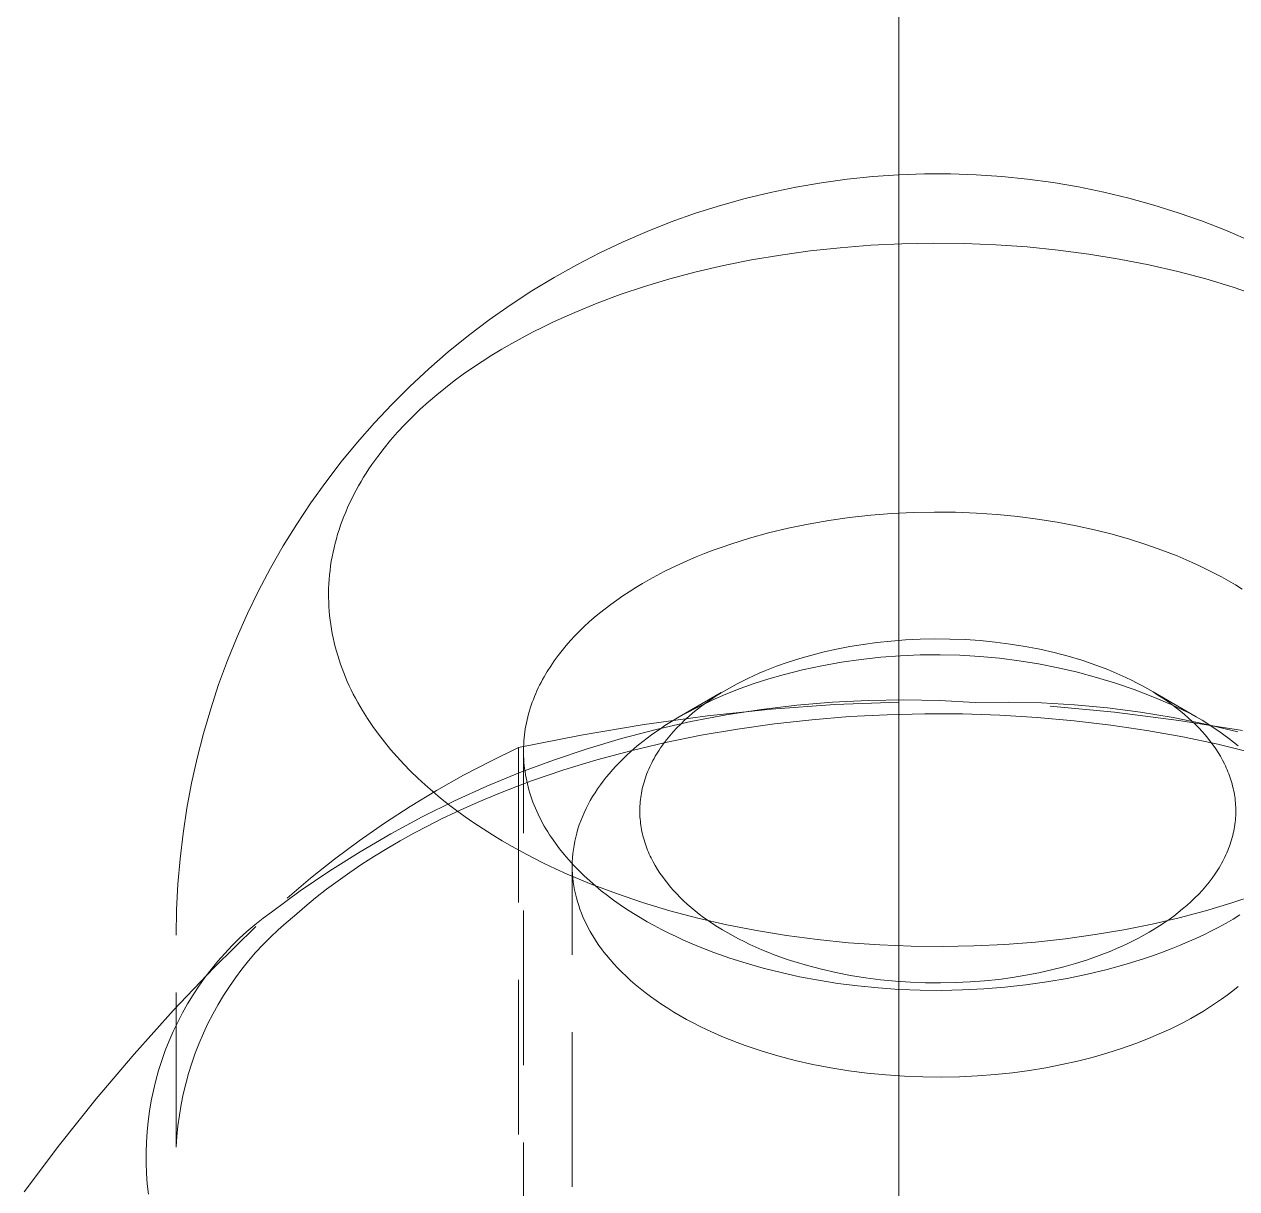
# Model space of a CAD drawing. Header units: millimetres. Extents: x -427 to 4679, y -324 to 2971.
# Drawn here: x 2776.64 to 2786.59, y 1010.13 to 1019.69 of the extents above; entities that cross this region are included whole.
import ezdxf

# ---------------------------------------------------------------- set-up
doc = ezdxf.new("R2010")
doc.units = ezdxf.units.MM
doc.linetypes.add('HIDDEN', pattern=[1.905, 1.27, -0.635])
doc.layers.add('ZANO_R', color=7, linetype='Continuous', lineweight=0)
doc.layers.add('ZANO_R_przerywana', color=7, linetype='HIDDEN', lineweight=0)

msp = doc.modelspace()

# ---------------------------------------------------------------- linework, layer by layer
at = {"layer": 'ZANO_R'}
for p, q in [((2783.8215, 1267.148), (2783.8215, 969.9433)), ((2783.8215, 1018.4525), (2784.033, 1018.4598)), ((2784.033, 1018.4598), (2784.2446, 1018.4599)), ((2784.2446, 1018.4599), (2784.4561, 1018.4528)), ((2784.4561, 1018.4528), (2784.6673, 1018.4386)), ((2784.6673, 1018.4386), (2784.8778, 1018.4172)), ((2784.8778, 1018.4172), (2785.0875, 1018.3887)), ((2785.0875, 1018.3887), (2785.2961, 1018.3531)), ((2785.2961, 1018.3531), (2785.5034, 1018.3105)), ((2785.5034, 1018.3105), (2785.7091, 1018.2609)), ((2785.7091, 1018.2609), (2785.913, 1018.2044)), ((2785.913, 1018.2044), (2786.1149, 1018.141)), ((2786.1149, 1018.141), (2786.3145, 1018.0708)), ((2786.3145, 1018.0708), (2786.5167, 1017.9918)), ((2786.5167, 1017.9918), (2786.7161, 1017.9058))]:
    msp.add_line(p, q, dxfattribs=at)
at = {"layer": 'ZANO_R_przerywana'}
for p, q in [((2783.3975, 1018.4163), (2783.6092, 1018.438)), ((2783.6092, 1018.438), (2783.8215, 1018.4525)), ((2782.7686, 1018.3081), (2782.977, 1018.3513)), ((2782.977, 1018.3513), (2783.1867, 1018.3873)), ((2783.1867, 1018.3873), (2783.3975, 1018.4163)), ((2782.3569, 1018.2005), (2782.5618, 1018.2578)), ((2782.5618, 1018.2578), (2782.7686, 1018.3081)), ((2781.9534, 1018.0652), (2782.154, 1018.1363)), ((2782.154, 1018.1363), (2782.3569, 1018.2005)), ((2781.7554, 1017.9873), (2781.9534, 1018.0652)), ((2781.5601, 1017.9027), (2781.7554, 1017.9873)), ((2781.3679, 1017.8116), (2781.5601, 1017.9027)), ((2783.3403, 1017.8542), (2783.093, 1017.8273)), ((2783.5917, 1017.874), (2783.3403, 1017.8542)), ((2783.8462, 1017.8865), (2783.5917, 1017.874)), ((2784.1028, 1017.8914), (2783.8462, 1017.8865)), ((2784.3605, 1017.8887), (2784.1028, 1017.8914)), ((2784.6183, 1017.8784), (2784.3605, 1017.8887)), ((2784.8752, 1017.8603), (2784.6183, 1017.8784)), ((2785.1301, 1017.8345), (2784.8752, 1017.8603)), ((2785.3821, 1017.8012), (2785.1301, 1017.8345)), ((2781.1788, 1017.7139), (2781.3679, 1017.8116)), ((2782.6136, 1017.7534), (2782.3831, 1017.7071)), ((2782.8504, 1017.7936), (2782.6136, 1017.7534)), ((2783.093, 1017.8273), (2782.8504, 1017.7936)), ((2785.63, 1017.7606), (2785.3821, 1017.8012)), ((2785.8731, 1017.7129), (2785.63, 1017.7606)), ((2780.9932, 1017.6098), (2781.1788, 1017.7139)), ((2782.1595, 1017.655), (2781.9435, 1017.5976)), ((2782.3831, 1017.7071), (2782.1595, 1017.655)), ((2786.1103, 1017.6583), (2785.8731, 1017.7129)), ((2786.3409, 1017.5972), (2786.1103, 1017.6583)), ((2780.8112, 1017.4995), (2780.9932, 1017.6098)), ((2781.7355, 1017.5353), (2781.5359, 1017.4686)), ((2781.9435, 1017.5976), (2781.7355, 1017.5353)), ((2786.5641, 1017.53), (2786.3409, 1017.5972)), ((2786.7792, 1017.4571), (2786.5641, 1017.53)), ((2780.6331, 1017.3831), (2780.8112, 1017.4995)), ((2781.5359, 1017.4686), (2781.345, 1017.3978)), ((2780.459, 1017.2607), (2780.6331, 1017.3831)), ((2781.345, 1017.3978), (2781.163, 1017.3234)), ((2780.2893, 1017.1324), (2780.459, 1017.2607)), ((2780.987, 1017.2445), (2780.9001, 1017.2027)), ((2781.163, 1017.3234), (2780.987, 1017.2445)), ((2780.1239, 1016.9984), (2780.2893, 1017.1324)), ((2780.8142, 1017.1595), (2780.7294, 1017.1148)), ((2780.9001, 1017.2027), (2780.8142, 1017.1595)), ((2780.6456, 1017.0686), (2780.5631, 1017.021)), ((2780.7294, 1017.1148), (2780.6456, 1017.0686)), ((2779.9633, 1016.8588), (2780.1239, 1016.9984)), ((2780.482, 1016.9718), (2780.4023, 1016.9212)), ((2780.5631, 1017.021), (2780.482, 1016.9718)), ((2779.8098, 1016.7161), (2779.9633, 1016.8588)), ((2780.3241, 1016.8691), (2780.2477, 1016.8157)), ((2780.4023, 1016.9212), (2780.3241, 1016.8691)), ((2780.173, 1016.7608), (2780.1001, 1016.7045)), ((2780.2477, 1016.8157), (2780.173, 1016.7608)), ((2779.6611, 1016.5683), (2779.8098, 1016.7161)), ((2780.0293, 1016.6468), (2779.9605, 1016.5879)), ((2780.1001, 1016.7045), (2780.0293, 1016.6468)), ((2779.5175, 1016.4156), (2779.6611, 1016.5683)), ((2779.9605, 1016.5879), (2779.8939, 1016.5276)), ((2779.8295, 1016.4662), (2779.7676, 1016.4034)), ((2779.8939, 1016.5276), (2779.8295, 1016.4662)), ((2779.3791, 1016.2581), (2779.5175, 1016.4156)), ((2779.7081, 1016.3396), (2779.6512, 1016.2746)), ((2779.7676, 1016.4034), (2779.7081, 1016.3396)), ((2779.246, 1016.0961), (2779.3791, 1016.2581)), ((2779.6512, 1016.2746), (2779.597, 1016.2085)), ((2779.5454, 1016.1414), (2779.4967, 1016.0734)), ((2779.597, 1016.2085), (2779.5454, 1016.1414)), ((2779.1184, 1015.9298), (2779.246, 1016.0961)), ((2779.4735, 1016.0391), (2779.4509, 1016.0045)), ((2779.4967, 1016.0734), (2779.4735, 1016.0391)), ((2779.4291, 1015.9697), (2779.4081, 1015.9347)), ((2779.4509, 1016.0045), (2779.4291, 1015.9697)), ((2778.9965, 1015.7592), (2779.1184, 1015.9298)), ((2779.3682, 1015.8642), (2779.3495, 1015.8286)), ((2779.3878, 1015.8995), (2779.3682, 1015.8642)), ((2779.4081, 1015.9347), (2779.3878, 1015.8995)), ((2778.8804, 1015.5847), (2778.9965, 1015.7592)), ((2779.3143, 1015.757), (2779.2978, 1015.721)), ((2779.3315, 1015.7929), (2779.3143, 1015.757)), ((2779.3495, 1015.8286), (2779.3315, 1015.7929)), ((2779.2674, 1015.6485), (2779.2534, 1015.6121)), ((2779.2822, 1015.6848), (2779.2674, 1015.6485)), ((2779.2978, 1015.721), (2779.2822, 1015.6848)), ((2783.247, 1015.6151), (2783.4179, 1015.6392)), ((2783.4179, 1015.6392), (2783.5908, 1015.6583)), ((2783.5908, 1015.6583), (2783.7649, 1015.6721)), ((2783.7649, 1015.6721), (2783.9395, 1015.6808)), ((2783.9395, 1015.6808), (2784.114, 1015.6842)), ((2784.114, 1015.6842), (2784.2876, 1015.6824)), ((2784.2876, 1015.6824), (2784.4597, 1015.6756)), ((2784.4597, 1015.6756), (2784.6297, 1015.6639)), ((2784.6297, 1015.6639), (2784.7969, 1015.6474)), ((2784.7969, 1015.6474), (2784.9608, 1015.6264)), ((2778.7702, 1015.4063), (2778.8804, 1015.5847)), ((2779.2402, 1015.5755), (2779.2278, 1015.5389)), ((2779.2534, 1015.6121), (2779.2402, 1015.5755)), ((2782.7525, 1015.5129), (2782.9136, 1015.5517)), ((2782.9136, 1015.5517), (2783.0787, 1015.5858)), ((2783.0787, 1015.5858), (2783.247, 1015.6151)), ((2784.9608, 1015.6264), (2785.1208, 1015.601)), ((2785.1208, 1015.601), (2785.2766, 1015.5716)), ((2785.2766, 1015.5716), (2785.4277, 1015.5383)), ((2779.2055, 1015.4653), (2779.1956, 1015.4283)), ((2779.2163, 1015.5021), (2779.2055, 1015.4653)), ((2779.2278, 1015.5389), (2779.2163, 1015.5021)), ((2782.4443, 1015.4221), (2782.5959, 1015.4697)), ((2782.5959, 1015.4697), (2782.7525, 1015.5129)), ((2785.4277, 1015.5383), (2785.5737, 1015.5016)), ((2785.5737, 1015.5016), (2785.7144, 1015.4615)), ((2785.7144, 1015.4615), (2785.8496, 1015.4185)), ((2778.6661, 1015.2244), (2778.7702, 1015.4063)), ((2779.1783, 1015.3543), (2779.1709, 1015.3172)), ((2779.1865, 1015.3914), (2779.1783, 1015.3543)), ((2779.1956, 1015.4283), (2779.1865, 1015.3914)), ((2782.158, 1015.3155), (2782.2273, 1015.3435)), ((2782.2273, 1015.3435), (2782.2981, 1015.3707)), ((2782.2981, 1015.3707), (2782.3705, 1015.3969)), ((2782.3705, 1015.3969), (2782.4443, 1015.4221)), ((2785.8496, 1015.4185), (2785.9789, 1015.3729)), ((2785.9789, 1015.3729), (2786.1046, 1015.324)), ((2779.1585, 1015.2428), (2779.1536, 1015.2056)), ((2779.1643, 1015.28), (2779.1585, 1015.2428)), ((2779.1709, 1015.3172), (2779.1643, 1015.28)), ((2781.9596, 1015.2267), (2782.0241, 1015.2571)), ((2782.0241, 1015.2571), (2782.0902, 1015.2867)), ((2782.0902, 1015.2867), (2782.158, 1015.3155)), ((2786.1046, 1015.324), (2786.2285, 1015.2709)), ((2786.2285, 1015.2709), (2786.2897, 1015.2428)), ((2786.2897, 1015.2428), (2786.3501, 1015.2137)), ((2778.5681, 1015.0391), (2778.6661, 1015.2244)), ((2779.1496, 1015.1684), (2779.1463, 1015.1312)), ((2779.1536, 1015.2056), (2779.1496, 1015.1684)), ((2781.7763, 1015.1314), (2781.8357, 1015.1638)), ((2781.8357, 1015.1638), (2781.8968, 1015.1956)), ((2781.8968, 1015.1956), (2781.9596, 1015.2267)), ((2786.3501, 1015.2137), (2786.4099, 1015.1835)), ((2786.4099, 1015.1835), (2786.4688, 1015.1523)), ((2786.4688, 1015.1523), (2786.5269, 1015.12)), ((2779.1423, 1015.0567), (2779.1416, 1015.0195)), ((2779.1439, 1015.094), (2779.1423, 1015.0567)), ((2779.1463, 1015.1312), (2779.1439, 1015.094)), ((2781.6088, 1015.0309), (2781.6629, 1015.0649)), ((2781.6629, 1015.0649), (2781.7187, 1015.0984)), ((2781.7187, 1015.0984), (2781.7763, 1015.1314)), ((2786.5269, 1015.12), (2786.584, 1015.0868)), ((2786.584, 1015.0868), (2786.6401, 1015.0525)), ((2778.4764, 1014.8506), (2778.5681, 1015.0391)), ((2779.1416, 1015.0195), (2779.1417, 1014.9824)), ((2779.1417, 1014.9824), (2779.1426, 1014.9453)), ((2779.1426, 1014.9453), (2779.1443, 1014.9082)), ((2781.4574, 1014.9262), (2781.5061, 1014.9615)), ((2781.5061, 1014.9615), (2781.5565, 1014.9964)), ((2781.5565, 1014.9964), (2781.6088, 1015.0309)), ((2778.391, 1014.6591), (2778.4764, 1014.8506)), ((2779.1443, 1014.9082), (2779.1469, 1014.8712)), ((2779.1469, 1014.8712), (2779.1502, 1014.8342)), ((2781.3222, 1014.8185), (2781.3655, 1014.8546)), ((2781.3655, 1014.8546), (2781.4106, 1014.8906)), ((2781.4106, 1014.8906), (2781.4574, 1014.9262)), ((2779.1502, 1014.8342), (2779.1544, 1014.7974)), ((2779.1544, 1014.7974), (2779.1594, 1014.7606)), ((2779.1594, 1014.7606), (2779.1652, 1014.7239)), ((2781.2017, 1014.7074), (2781.2407, 1014.7451)), ((2781.2407, 1014.7451), (2781.2808, 1014.7821)), ((2781.2808, 1014.7821), (2781.3222, 1014.8185)), ((2778.3122, 1014.4648), (2778.391, 1014.6591)), ((2779.1652, 1014.7239), (2779.1718, 1014.6873)), ((2779.1718, 1014.6873), (2779.1792, 1014.6509)), ((2779.1792, 1014.6509), (2779.1874, 1014.6145)), ((2781.1272, 1014.6294), (2781.1638, 1014.6688)), ((2781.1638, 1014.6688), (2781.2017, 1014.7074)), ((2779.1874, 1014.6145), (2779.1964, 1014.5783)), ((2779.1964, 1014.5783), (2779.2061, 1014.5422)), ((2781.0253, 1014.5063), (2781.0579, 1014.5481)), ((2781.0579, 1014.5481), (2781.0919, 1014.5891)), ((2781.0919, 1014.5891), (2781.1272, 1014.6294)), ((2783.2078, 1014.5363), (2783.3113, 1014.5594)), ((2783.3113, 1014.5594), (2783.4183, 1014.5801)), ((2783.4183, 1014.5801), (2783.5285, 1014.5982)), ((2783.5285, 1014.5982), (2783.6418, 1014.6134)), ((2783.6418, 1014.6134), (2783.7577, 1014.6257)), ((2783.7577, 1014.6257), (2783.8761, 1014.6349)), ((2783.8761, 1014.6349), (2783.9964, 1014.6408)), ((2783.9964, 1014.6408), (2784.1183, 1014.6432)), ((2784.1183, 1014.6432), (2784.2414, 1014.6421)), ((2784.2414, 1014.6421), (2784.3652, 1014.6373)), ((2784.3652, 1014.6373), (2784.4893, 1014.6289)), ((2784.4893, 1014.6289), (2784.6131, 1014.6167)), ((2784.6131, 1014.6167), (2784.7361, 1014.6009)), ((2784.7361, 1014.6009), (2784.8579, 1014.5813)), ((2784.8579, 1014.5813), (2784.9779, 1014.5581)), ((2784.9779, 1014.5581), (2785.0957, 1014.5313)), ((2778.2398, 1014.2681), (2778.3122, 1014.4648)), ((2779.2061, 1014.5422), (2779.2166, 1014.5063)), ((2779.2166, 1014.5063), (2779.2279, 1014.4705)), ((2779.2279, 1014.4705), (2779.2399, 1014.4348)), ((2780.9646, 1014.4205), (2780.9942, 1014.4638)), ((2780.9942, 1014.4638), (2781.0253, 1014.5063)), ((2782.8168, 1014.4182), (2782.913, 1014.4522)), ((2782.913, 1014.4522), (2783.0102, 1014.4831)), ((2783.0102, 1014.4831), (2783.108, 1014.511)), ((2783.108, 1014.511), (2783.2078, 1014.5363)), ((2783.3504, 1014.4514), (2783.1904, 1014.4225)), ((2783.5114, 1014.4749), (2783.3504, 1014.4514)), ((2783.673, 1014.4929), (2783.5114, 1014.4749)), ((2783.8352, 1014.5054), (2783.673, 1014.4929)), ((2783.9977, 1014.5124), (2783.8352, 1014.5054)), ((2784.1603, 1014.5138), (2783.9977, 1014.5124)), ((2784.3229, 1014.5097), (2784.1603, 1014.5138)), ((2784.4853, 1014.5001), (2784.3229, 1014.5097)), ((2784.6473, 1014.4849), (2784.4853, 1014.5001)), ((2784.8086, 1014.4643), (2784.6473, 1014.4849)), ((2784.9691, 1014.4382), (2784.8086, 1014.4643)), ((2785.0957, 1014.5313), (2785.2108, 1014.5011)), ((2785.2108, 1014.5011), (2785.3227, 1014.4676)), ((2785.3227, 1014.4676), (2785.3774, 1014.4497)), ((2785.3774, 1014.4497), (2785.4311, 1014.431)), ((2779.2399, 1014.4348), (2779.2527, 1014.3994)), ((2779.2527, 1014.3994), (2779.2662, 1014.3641)), ((2779.2662, 1014.3641), (2779.2804, 1014.329)), ((2780.9102, 1014.3319), (2780.9366, 1014.3766)), ((2780.9366, 1014.3766), (2780.9646, 1014.4205)), ((2782.6289, 1014.3408), (2782.6752, 1014.3613)), ((2782.6752, 1014.3613), (2782.722, 1014.381)), ((2782.722, 1014.381), (2782.8168, 1014.4182)), ((2782.8737, 1014.3484), (2782.754, 1014.3148)), ((2783.0314, 1014.3881), (2782.8737, 1014.3484)), ((2783.1904, 1014.4225), (2783.0314, 1014.3881)), ((2785.1287, 1014.4066), (2784.9691, 1014.4382)), ((2785.2871, 1014.3696), (2785.1287, 1014.4066)), ((2785.4441, 1014.3273), (2785.2871, 1014.3696)), ((2785.4311, 1014.431), (2785.4838, 1014.4116)), ((2785.4838, 1014.4116), (2785.5355, 1014.3914)), ((2785.5355, 1014.3914), (2785.5861, 1014.3706)), ((2785.5861, 1014.3706), (2785.6356, 1014.3491)), ((2785.6356, 1014.3491), (2785.684, 1014.327)), ((2778.1742, 1014.069), (2778.2398, 1014.2681)), ((2779.2804, 1014.329), (2779.2954, 1014.2941)), ((2779.2954, 1014.2941), (2779.3111, 1014.2594)), ((2779.3111, 1014.2594), (2779.3274, 1014.2249)), ((2780.8627, 1014.2407), (2780.8739, 1014.2638)), ((2780.8739, 1014.2638), (2780.8856, 1014.2866)), ((2780.8856, 1014.2866), (2780.8977, 1014.3094)), ((2780.8977, 1014.3094), (2780.9102, 1014.3319)), ((2782.4069, 1014.2266), (2782.4498, 1014.2509)), ((2782.4498, 1014.2509), (2782.4936, 1014.2745)), ((2782.4936, 1014.2745), (2782.538, 1014.2974)), ((2782.6355, 1014.2772), (2782.5184, 1014.2355)), ((2782.538, 1014.2974), (2782.5832, 1014.3194)), ((2782.5832, 1014.3194), (2782.6289, 1014.3408)), ((2782.754, 1014.3148), (2782.6355, 1014.2772)), ((2785.5997, 1014.2796), (2785.4441, 1014.3273)), ((2785.7535, 1014.2267), (2785.5997, 1014.2796)), ((2785.684, 1014.327), (2785.7311, 1014.3043)), ((2785.7311, 1014.3043), (2785.7771, 1014.281)), ((2785.7771, 1014.281), (2785.8218, 1014.2572)), ((2785.8218, 1014.2572), (2785.8653, 1014.2328)), ((2779.3274, 1014.2249), (2779.3445, 1014.1906)), ((2779.3445, 1014.1906), (2779.3623, 1014.1565)), ((2779.3623, 1014.1565), (2779.3807, 1014.1226)), ((2780.8137, 1014.1235), (2780.8225, 1014.1472)), ((2780.8225, 1014.1472), (2780.8319, 1014.1708)), ((2780.8319, 1014.1708), (2780.8417, 1014.1942)), ((2780.8417, 1014.1942), (2780.852, 1014.2175)), ((2780.852, 1014.2175), (2780.8627, 1014.2407)), ((2782.0202, 1014.0033), (2782.3644, 1014.2021)), ((2782.2438, 1014.1219), (2782.2831, 1014.1491)), ((2782.2831, 1014.1491), (2782.3235, 1014.1756)), ((2782.4028, 1014.1898), (2782.2888, 1014.1402)), ((2782.3235, 1014.1756), (2782.3647, 1014.2015)), ((2782.3647, 1014.2015), (2782.4069, 1014.2266)), ((2782.5184, 1014.2355), (2782.4028, 1014.1898)), ((2785.9054, 1014.1686), (2785.7535, 1014.2267)), ((2785.8653, 1014.2328), (2785.9075, 1014.208)), ((2786.0552, 1014.1053), (2785.9054, 1014.1686)), ((2785.9075, 1014.208), (2785.9484, 1014.1828)), ((2785.9077, 1014.2084), (2786.2628, 1014.0033)), ((2785.9484, 1014.1828), (2785.988, 1014.1571)), ((2785.988, 1014.1571), (2786.0262, 1014.131)), ((2778.1152, 1013.8678), (2778.1742, 1014.069)), ((2779.3807, 1014.1226), (2779.3998, 1014.089)), ((2779.3998, 1014.089), (2779.4195, 1014.0556)), ((2779.4195, 1014.0556), (2779.4609, 1013.9895)), ((2780.7831, 1014.0274), (2780.79, 1014.0516)), ((2780.79, 1014.0516), (2780.7974, 1014.0756)), ((2780.7974, 1014.0756), (2780.8053, 1014.0996)), ((2780.8053, 1014.0996), (2780.8137, 1014.1235)), ((2782.1766, 1014.0867), (2782.0663, 1014.0294)), ((2782.1322, 1014.0361), (2782.1683, 1014.0654)), ((2782.1683, 1014.0654), (2782.2055, 1014.0939)), ((2782.2888, 1014.1402), (2782.1766, 1014.0867)), ((2782.2055, 1014.0939), (2782.2438, 1014.1219)), ((2782.7739, 1014.0658), (2782.2521, 1014.0116)), ((2782.4037, 1014.0188), (2782.6935, 1014.0634)), ((2782.6935, 1014.0634), (2782.9847, 1014.0982)), ((2783.2972, 1014.1037), (2782.7739, 1014.0658)), ((2782.9847, 1014.0982), (2783.2769, 1014.123)), ((2783.2769, 1014.123), (2783.5698, 1014.1378)), ((2783.8214, 1014.125), (2783.2972, 1014.1037)), ((2783.5698, 1014.1378), (2783.863, 1014.1426)), ((2783.863, 1014.1426), (2784.1562, 1014.1374)), ((2784.1562, 1014.1374), (2784.449, 1014.1222)), ((2784.449, 1014.1222), (2784.7208, 1014.1251)), ((2784.7208, 1014.1251), (2784.9924, 1014.1185)), ((2784.9924, 1014.1185), (2785.2637, 1014.1025)), ((2785.5917, 1014.0415), (2785.063, 1014.0916)), ((2785.2637, 1014.1025), (2785.5342, 1014.0771)), ((2785.5342, 1014.0771), (2785.8037, 1014.0422)), ((2786.0262, 1014.131), (2786.0631, 1014.1046)), ((2786.2028, 1014.037), (2786.0552, 1014.1053)), ((2786.0631, 1014.1046), (2786.0986, 1014.0779)), ((2786.0986, 1014.0779), (2786.1328, 1014.0509)), ((2786.1328, 1014.0509), (2786.1657, 1014.0236)), ((2779.4609, 1013.9895), (2779.5048, 1013.9245)), ((2780.7607, 1013.9296), (2780.7655, 1013.9542)), ((2780.7655, 1013.9542), (2780.7709, 1013.9787)), ((2780.7709, 1013.9787), (2780.7767, 1014.0031)), ((2780.7767, 1014.0031), (2780.7831, 1014.0274)), ((2782.2521, 1014.0116), (2781.7322, 1013.9409)), ((2781.8295, 1013.8999), (2782.1156, 1013.9642)), ((2781.9411, 1013.9559), (2781.9024, 1013.9313)), ((2782.0202, 1014.0033), (2781.9411, 1013.9559)), ((2782.0313, 1013.9448), (2782.0636, 1013.9759)), ((2782.0636, 1013.9759), (2782.0973, 1014.0063)), ((2782.0973, 1014.0063), (2782.1322, 1014.0361)), ((2782.1156, 1013.9642), (2782.4037, 1014.0188)), ((2783.1079, 1013.98), (2782.8008, 1013.946)), ((2783.4163, 1014.0051), (2783.1079, 1013.98)), ((2783.7253, 1014.0213), (2783.4163, 1014.0051)), ((2784.0343, 1014.0287), (2783.7253, 1014.0213)), ((2784.3428, 1014.0273), (2784.0343, 1014.0287)), ((2784.6502, 1014.0173), (2784.3428, 1014.0273)), ((2784.956, 1013.9986), (2784.6502, 1014.0173)), ((2785.2596, 1013.9714), (2784.956, 1013.9986)), ((2785.5605, 1013.9356), (2785.2596, 1013.9714)), ((2786.1185, 1013.9749), (2785.5917, 1014.0415)), ((2785.8037, 1014.0422), (2786.0718, 1013.998)), ((2786.0718, 1013.998), (2786.3382, 1013.9445)), ((2786.6431, 1013.8919), (2786.1185, 1013.9749)), ((2786.1657, 1014.0236), (2786.1971, 1013.9961)), ((2786.1971, 1013.9961), (2786.2273, 1013.9685)), ((2786.2273, 1013.9685), (2786.2561, 1013.9406)), ((2786.3108, 1013.975), (2786.2628, 1014.0033)), ((2786.3574, 1013.9462), (2786.3108, 1013.975)), ((2778.063, 1013.6648), (2778.1152, 1013.8678)), ((2779.5048, 1013.9245), (2779.5511, 1013.8605)), ((2779.5511, 1013.8605), (2779.5997, 1013.7975)), ((2781.2149, 1013.8539), (2780.7005, 1013.7507)), ((2780.7468, 1013.8305), (2780.7495, 1013.8554)), ((2780.7495, 1013.8554), (2780.7527, 1013.8802)), ((2780.7527, 1013.8802), (2780.7564, 1013.9049)), ((2780.7564, 1013.9049), (2780.7607, 1013.9296)), ((2781.7322, 1013.9409), (2781.2149, 1013.8539)), ((2781.5458, 1013.8258), (2781.8295, 1013.8999)), ((2781.7908, 1013.8547), (2781.7551, 1013.8282)), ((2781.8273, 1013.8808), (2781.7908, 1013.8547)), ((2781.8645, 1013.9063), (2781.8273, 1013.8808)), ((2781.9024, 1013.9313), (2781.8645, 1013.9063)), ((2782.1992, 1013.852), (2781.9071, 1013.7927)), ((2781.9153, 1013.8157), (2781.9422, 1013.8487)), ((2781.9422, 1013.8487), (2781.9705, 1013.8812)), ((2781.9705, 1013.8812), (2782.0002, 1013.9133)), ((2782.0002, 1013.9133), (2782.0313, 1013.9448)), ((2782.4972, 1013.9032), (2782.1992, 1013.852)), ((2782.8008, 1013.946), (2782.4972, 1013.9032)), ((2785.858, 1013.8915), (2785.5605, 1013.9356)), ((2786.1517, 1013.839), (2785.858, 1013.8915)), ((2786.2561, 1013.9406), (2786.2835, 1013.9126)), ((2786.2835, 1013.9126), (2786.3096, 1013.8845)), ((2786.3096, 1013.8845), (2786.3344, 1013.8563)), ((2786.3344, 1013.8563), (2786.3579, 1013.828)), ((2786.3382, 1013.9445), (2786.6026, 1013.8817)), ((2786.4026, 1013.9169), (2786.3574, 1013.9462)), ((2786.4464, 1013.8873), (2786.4026, 1013.9169)), ((2786.4887, 1013.8572), (2786.4464, 1013.8873)), ((2786.5297, 1013.8269), (2786.4887, 1013.8572)), ((2779.5997, 1013.7975), (2779.6505, 1013.7358)), ((2780.7005, 1013.7507), (2780.4729, 1013.641)), ((2780.7005, 1013.7507), (2780.7005, 1009.3915)), ((2780.7415, 1013.7305), (2780.742, 1013.7555)), ((2780.742, 1013.7555), (2780.7431, 1013.7806)), ((2780.7431, 1013.7806), (2780.7447, 1013.8056)), ((2780.7447, 1013.8056), (2780.7468, 1013.8305)), ((2781.2647, 1013.7421), (2781.5458, 1013.8258)), ((2781.9071, 1013.7927), (2781.6214, 1013.7254)), ((2781.6861, 1013.7738), (2781.6529, 1013.7459)), ((2781.7202, 1013.8012), (2781.6861, 1013.7738)), ((2781.7551, 1013.8282), (2781.7202, 1013.8012)), ((2781.8545, 1013.7314), (2781.8659, 1013.7484)), ((2781.8659, 1013.7484), (2781.8898, 1013.7822)), ((2781.8898, 1013.7822), (2781.9153, 1013.8157)), ((2786.4409, 1013.7782), (2786.1517, 1013.839)), ((2786.3579, 1013.828), (2786.3803, 1013.7995)), ((2786.3803, 1013.7995), (2786.4018, 1013.7704)), ((2786.4018, 1013.7704), (2786.4223, 1013.7408)), ((2786.7252, 1013.7092), (2786.4409, 1013.7782)), ((2786.5692, 1013.7962), (2786.5297, 1013.8269)), ((2786.6072, 1013.7652), (2786.5692, 1013.7962)), ((2778.0177, 1013.4601), (2778.063, 1013.6648)), ((2779.6505, 1013.7358), (2779.7035, 1013.6751)), ((2779.7035, 1013.6751), (2779.7584, 1013.6157)), ((2780.712, 1013.5462), (2780.9867, 1013.6489)), ((2780.7416, 1013.7053), (2780.7415, 1013.7305)), ((2780.7415, 1005.4301), (2780.7415, 1013.7053)), ((2780.7423, 1013.6802), (2780.7416, 1013.7053)), ((2780.7434, 1013.655), (2780.7423, 1013.6802)), ((2780.7452, 1013.6298), (2780.7434, 1013.655)), ((2780.9867, 1013.6489), (2781.2647, 1013.7421)), ((2781.3426, 1013.6502), (2781.0712, 1013.5676)), ((2781.6214, 1013.7254), (2781.3426, 1013.6502)), ((2781.5586, 1013.6596), (2781.529, 1013.63)), ((2781.5891, 1013.6887), (2781.5586, 1013.6596)), ((2781.6205, 1013.7175), (2781.5891, 1013.6887)), ((2781.6529, 1013.7459), (2781.6205, 1013.7175)), ((2781.8033, 1013.6449), (2781.8128, 1013.6624)), ((2781.8128, 1013.6624), (2781.8226, 1013.6797)), ((2781.8226, 1013.6797), (2781.8329, 1013.697)), ((2781.8329, 1013.697), (2781.8435, 1013.7142)), ((2781.8435, 1013.7142), (2781.8545, 1013.7314)), ((2786.4223, 1013.7408), (2786.4418, 1013.7106)), ((2786.4418, 1013.7106), (2786.4603, 1013.68)), ((2786.4603, 1013.68), (2786.4776, 1013.6489)), ((2786.4776, 1013.6489), (2786.4939, 1013.6173)), ((2779.7584, 1013.6157), (2779.8153, 1013.5574)), ((2779.8153, 1013.5574), (2779.8741, 1013.5004)), ((2780.4729, 1013.641), (2780.2489, 1013.5241)), ((2780.7475, 1013.6046), (2780.7452, 1013.6298)), ((2780.7504, 1013.5794), (2780.7475, 1013.6046)), ((2780.7538, 1013.5542), (2780.7504, 1013.5794)), ((2780.7579, 1013.529), (2780.7538, 1013.5542)), ((2781.0712, 1013.5676), (2780.8076, 1013.4775)), ((2781.4727, 1013.5697), (2781.4461, 1013.539)), ((2781.5003, 1013.6), (2781.4727, 1013.5697)), ((2781.529, 1013.63), (2781.5003, 1013.6)), ((2781.7548, 1013.5392), (2781.7619, 1013.5569)), ((2781.7619, 1013.5569), (2781.7694, 1013.5746)), ((2781.7694, 1013.5746), (2781.7773, 1013.5923)), ((2781.7773, 1013.5923), (2781.7855, 1013.6099)), ((2781.7855, 1013.6099), (2781.7942, 1013.6274)), ((2781.7942, 1013.6274), (2781.8033, 1013.6449)), ((2786.4939, 1013.6173), (2786.5016, 1013.6013)), ((2786.5016, 1013.6013), (2786.5089, 1013.5852)), ((2786.5089, 1013.5852), (2786.516, 1013.569)), ((2786.516, 1013.569), (2786.5228, 1013.5527)), ((2786.5228, 1013.5527), (2786.5293, 1013.5363)), ((2777.9792, 1013.254), (2778.0177, 1013.4601)), ((2779.8741, 1013.5004), (2779.9345, 1013.4447)), ((2780.2489, 1013.5241), (2780.0288, 1013.4001)), ((2780.441, 1013.4342), (2780.712, 1013.5462)), ((2780.8076, 1013.4775), (2780.6788, 1013.4298)), ((2780.7624, 1013.5038), (2780.7579, 1013.529)), ((2780.7676, 1013.4786), (2780.7624, 1013.5038)), ((2780.7733, 1013.4534), (2780.7676, 1013.4786)), ((2780.7796, 1013.4283), (2780.7733, 1013.4534)), ((2781.396, 1013.4767), (2781.3725, 1013.4451)), ((2781.4205, 1013.508), (2781.396, 1013.4767)), ((2781.4461, 1013.539), (2781.4205, 1013.508)), ((2781.7209, 1013.4321), (2781.7255, 1013.45)), ((2781.7255, 1013.45), (2781.7306, 1013.4679)), ((2781.7306, 1013.4679), (2781.736, 1013.4858)), ((2781.736, 1013.4858), (2781.7419, 1013.5036)), ((2781.7419, 1013.5036), (2781.7482, 1013.5214)), ((2781.7482, 1013.5214), (2781.7548, 1013.5392)), ((2786.5293, 1013.5363), (2786.5354, 1013.5198)), ((2786.5354, 1013.5198), (2786.5412, 1013.5032)), ((2786.5412, 1013.5032), (2786.5467, 1013.4866)), ((2786.5467, 1013.4866), (2786.5519, 1013.4698)), ((2786.5519, 1013.4698), (2786.5567, 1013.4529)), ((2786.5567, 1013.4529), (2786.5612, 1013.4359)), ((2780.0288, 1013.4001), (2779.8127, 1013.2691)), ((2779.9345, 1013.4447), (2779.9967, 1013.3902)), ((2779.9967, 1013.3902), (2780.0603, 1013.337)), ((2780.174, 1013.313), (2780.441, 1013.4342)), ((2780.5522, 1013.3803), (2780.4277, 1013.3291)), ((2780.6788, 1013.4298), (2780.5522, 1013.3803)), ((2780.7864, 1013.4033), (2780.7796, 1013.4283)), ((2780.7938, 1013.3782), (2780.7864, 1013.4033)), ((2780.8018, 1013.3532), (2780.7938, 1013.3782)), ((2780.8103, 1013.3283), (2780.8018, 1013.3532)), ((2781.3289, 1013.3811), (2781.3087, 1013.3487)), ((2781.3501, 1013.4132), (2781.3289, 1013.3811)), ((2781.3725, 1013.4451), (2781.3501, 1013.4132)), ((2781.7036, 1013.3426), (2781.7063, 1013.3605)), ((2781.7063, 1013.3605), (2781.7093, 1013.3784)), ((2781.7093, 1013.3784), (2781.7128, 1013.3963)), ((2781.7128, 1013.3963), (2781.7166, 1013.4142)), ((2781.7166, 1013.4142), (2781.7209, 1013.4321)), ((2786.5612, 1013.4359), (2786.5653, 1013.4189)), ((2786.5653, 1013.4189), (2786.5691, 1013.4018)), ((2786.5691, 1013.4018), (2786.5726, 1013.3846)), ((2786.5726, 1013.3846), (2786.5756, 1013.3673)), ((2786.5756, 1013.3673), (2786.5784, 1013.35)), ((2777.9477, 1013.0468), (2777.9792, 1013.254)), ((2779.8127, 1013.2691), (2779.6009, 1013.1314)), ((2779.9112, 1013.1828), (2780.174, 1013.313)), ((2780.0603, 1013.337), (2780.1255, 1013.2851)), ((2780.1255, 1013.2851), (2780.1926, 1013.2341)), ((2780.3055, 1013.2762), (2780.1856, 1013.2216)), ((2780.4277, 1013.3291), (2780.3055, 1013.2762)), ((2780.8194, 1013.3034), (2780.8103, 1013.3283)), ((2780.829, 1013.2787), (2780.8194, 1013.3034)), ((2780.8392, 1013.2539), (2780.829, 1013.2787)), ((2780.85, 1013.2293), (2780.8392, 1013.2539)), ((2781.2717, 1013.2833), (2781.2549, 1013.2503)), ((2781.2896, 1013.3161), (2781.2717, 1013.2833)), ((2781.3087, 1013.3487), (2781.2896, 1013.3161)), ((2781.696, 1013.2357), (2781.6963, 1013.2534)), ((2781.6963, 1013.2534), (2781.697, 1013.2712)), ((2781.697, 1013.2712), (2781.6981, 1013.289)), ((2781.6981, 1013.289), (2781.6995, 1013.3069)), ((2781.6995, 1013.3069), (2781.7014, 1013.3247)), ((2781.7014, 1013.3247), (2781.7036, 1013.3426)), ((2786.5784, 1013.35), (2786.5807, 1013.3326)), ((2786.5807, 1013.3326), (2786.5827, 1013.3151)), ((2786.5827, 1013.3151), (2786.5843, 1013.2976)), ((2786.5843, 1013.2976), (2786.5856, 1013.28)), ((2786.5856, 1013.28), (2786.5864, 1013.2624)), ((2786.5864, 1013.2624), (2786.5869, 1013.2447)), ((2779.6531, 1013.0437), (2779.9112, 1013.1828)), ((2780.0681, 1013.1653), (2779.9529, 1013.1074)), ((2780.1856, 1013.2216), (2780.0681, 1013.1653)), ((2780.1926, 1013.2341), (2780.2622, 1013.1835)), ((2780.2622, 1013.1835), (2780.3345, 1013.1333)), ((2780.8613, 1013.2048), (2780.85, 1013.2293)), ((2780.8731, 1013.1803), (2780.8613, 1013.2048)), ((2780.8855, 1013.156), (2780.8731, 1013.1803)), ((2780.8984, 1013.1317), (2780.8855, 1013.156)), ((2781.2248, 1013.1838), (2781.2115, 1013.1504)), ((2781.2393, 1013.2171), (2781.2248, 1013.1838)), ((2781.2549, 1013.2503), (2781.2393, 1013.2171)), ((2781.6961, 1013.2179), (2781.696, 1013.2357)), ((2781.6966, 1013.2003), (2781.6961, 1013.2179)), ((2781.6975, 1013.1826), (2781.6966, 1013.2003)), ((2781.6987, 1013.1651), (2781.6975, 1013.1826)), ((2781.7003, 1013.1475), (2781.6987, 1013.1651)), ((2786.5835, 1013.1558), (2786.5817, 1013.1379)), ((2786.585, 1013.1736), (2786.5835, 1013.1558)), ((2786.586, 1013.1915), (2786.585, 1013.1736)), ((2786.5867, 1013.2092), (2786.586, 1013.1915)), ((2786.587, 1013.227), (2786.5867, 1013.2092)), ((2786.5869, 1013.2447), (2786.587, 1013.227)), ((2779.6009, 1013.1314), (2779.3936, 1012.9869)), ((2779.9529, 1013.1074), (2779.8403, 1013.0478)), ((2780.3345, 1013.1333), (2780.4093, 1013.0838)), ((2780.4093, 1013.0838), (2780.4868, 1013.0348)), ((2780.9119, 1013.1076), (2780.8984, 1013.1317)), ((2780.9259, 1013.0836), (2780.9119, 1013.1076)), ((2780.9404, 1013.0597), (2780.9259, 1013.0836)), ((2780.9554, 1013.0359), (2780.9404, 1013.0597)), ((2781.1883, 1013.0833), (2781.1785, 1013.0496)), ((2781.1993, 1013.1169), (2781.1883, 1013.0833)), ((2781.2115, 1013.1504), (2781.1993, 1013.1169)), ((2781.7023, 1013.1301), (2781.7003, 1013.1475)), ((2781.7047, 1013.1127), (2781.7023, 1013.1301)), ((2781.7074, 1013.0953), (2781.7047, 1013.1127)), ((2781.7105, 1013.0781), (2781.7074, 1013.0953)), ((2781.7139, 1013.0609), (2781.7105, 1013.0781)), ((2781.7177, 1013.0438), (2781.7139, 1013.0609)), ((2786.5703, 1013.0664), (2786.5664, 1013.0484)), ((2786.5737, 1013.0843), (2786.5703, 1013.0664)), ((2786.5768, 1013.1022), (2786.5737, 1013.0843)), ((2786.5794, 1013.1201), (2786.5768, 1013.1022)), ((2786.5817, 1013.1379), (2786.5794, 1013.1201)), ((2777.9231, 1012.8386), (2777.9477, 1013.0468)), ((2779.3936, 1012.9869), (2779.191, 1012.836)), ((2779.3998, 1012.8958), (2779.6531, 1013.0437)), ((2779.7301, 1012.9867), (2779.6226, 1012.9241)), ((2779.8403, 1013.0478), (2779.7301, 1012.9867)), ((2780.4868, 1013.0348), (2780.5668, 1012.9864)), ((2780.5668, 1012.9864), (2780.6493, 1012.9388)), ((2780.971, 1013.0123), (2780.9554, 1013.0359)), ((2781.0036, 1012.9655), (2780.971, 1013.0123)), ((2781.0382, 1012.9193), (2781.0036, 1012.9655)), ((2781.1623, 1012.9822), (2781.156, 1012.9485)), ((2781.1698, 1013.0159), (2781.1623, 1012.9822)), ((2781.1785, 1013.0496), (2781.1698, 1013.0159)), ((2781.7218, 1013.0267), (2781.7177, 1013.0438)), ((2781.7263, 1013.0098), (2781.7218, 1013.0267)), ((2781.7311, 1012.9929), (2781.7263, 1013.0098)), ((2781.7363, 1012.9761), (2781.7311, 1012.9929)), ((2781.7418, 1012.9594), (2781.7363, 1012.9761)), ((2781.7476, 1012.9428), (2781.7418, 1012.9594)), ((2786.5411, 1012.9591), (2786.5348, 1012.9413)), ((2786.547, 1012.9769), (2786.5411, 1012.9591)), ((2786.5524, 1012.9948), (2786.547, 1012.9769)), ((2786.5575, 1013.0126), (2786.5524, 1012.9948)), ((2786.5622, 1013.0305), (2786.5575, 1013.0126)), ((2786.5664, 1013.0484), (2786.5622, 1013.0305)), ((2779.1518, 1012.7394), (2779.3998, 1012.8958)), ((2779.5177, 1012.8599), (2779.4154, 1012.7942)), ((2779.6226, 1012.9241), (2779.5177, 1012.8599)), ((2780.6493, 1012.9388), (2780.7345, 1012.8919)), ((2780.7345, 1012.8919), (2780.8221, 1012.8459)), ((2781.0747, 1012.8737), (2781.0382, 1012.9193)), ((2781.1131, 1012.8289), (2781.0747, 1012.8737)), ((2781.1468, 1012.8811), (2781.1439, 1012.8475)), ((2781.1508, 1012.9148), (2781.1468, 1012.8811)), ((2781.156, 1012.9485), (2781.1508, 1012.9148)), ((2781.7538, 1012.9263), (2781.7476, 1012.9428)), ((2781.7602, 1012.9099), (2781.7538, 1012.9263)), ((2781.767, 1012.8936), (2781.7602, 1012.9099)), ((2781.7741, 1012.8774), (2781.767, 1012.8936)), ((2781.7815, 1012.8614), (2781.7741, 1012.8774)), ((2781.7891, 1012.8454), (2781.7815, 1012.8614)), ((2786.4975, 1012.8528), (2786.4888, 1012.8352)), ((2786.5057, 1012.8704), (2786.4975, 1012.8528)), ((2786.5136, 1012.888), (2786.5057, 1012.8704)), ((2786.5211, 1012.9057), (2786.5136, 1012.888)), ((2786.5282, 1012.9235), (2786.5211, 1012.9057)), ((2786.5348, 1012.9413), (2786.5282, 1012.9235)), ((2777.9056, 1012.6297), (2777.9231, 1012.8386)), ((2779.191, 1012.836), (2778.9934, 1012.6786)), ((2779.4154, 1012.7942), (2779.316, 1012.727)), ((2780.8221, 1012.8459), (2780.9123, 1012.8008)), ((2780.9123, 1012.8008), (2781.005, 1012.7567)), ((2781.005, 1012.7567), (2781.1, 1012.7135)), ((2781.1534, 1012.7847), (2781.1131, 1012.8289)), ((2781.1421, 1012.814), (2781.1415, 1012.7805)), ((2781.1415, 1012.7805), (2781.142, 1012.7472)), ((2781.1415, 1000.6201), (2781.1415, 1012.7622)), ((2781.1439, 1012.8475), (2781.1421, 1012.814)), ((2781.1954, 1012.7413), (2781.1534, 1012.7847)), ((2781.8054, 1012.8138), (2781.7891, 1012.8454)), ((2781.8228, 1012.7827), (2781.8054, 1012.8138)), ((2781.8412, 1012.752), (2781.8228, 1012.7827)), ((2786.4502, 1012.7656), (2786.4395, 1012.7484)), ((2786.4604, 1012.7829), (2786.4502, 1012.7656)), ((2786.4703, 1012.8003), (2786.4604, 1012.7829)), ((2786.4797, 1012.8177), (2786.4703, 1012.8003)), ((2786.4888, 1012.8352), (2786.4797, 1012.8177)), ((2778.9934, 1012.6786), (2778.8009, 1012.515)), ((2778.9092, 1012.5746), (2779.1518, 1012.7394)), ((2779.2193, 1012.6584), (2779.1255, 1012.5883)), ((2779.316, 1012.727), (2779.2193, 1012.6584)), ((2781.1, 1012.7135), (2781.1975, 1012.6715)), ((2781.142, 1012.7472), (2781.1436, 1012.714)), ((2781.1436, 1012.714), (2781.1463, 1012.6809)), ((2781.1463, 1012.6809), (2781.15, 1012.6481)), ((2781.2392, 1012.6987), (2781.1954, 1012.7413)), ((2781.1975, 1012.6715), (2781.2973, 1012.6305)), ((2781.2846, 1012.657), (2781.2392, 1012.6987)), ((2781.3316, 1012.616), (2781.2846, 1012.657)), ((2781.8607, 1012.7219), (2781.8412, 1012.752)), ((2781.8813, 1012.6923), (2781.8607, 1012.7219)), ((2781.9027, 1012.6632), (2781.8813, 1012.6923)), ((2781.9251, 1012.6346), (2781.9027, 1012.6632)), ((2786.3932, 1012.6804), (2786.3677, 1012.647)), ((2786.4171, 1012.7142), (2786.3932, 1012.6804)), ((2786.4285, 1012.7313), (2786.4171, 1012.7142)), ((2786.4395, 1012.7484), (2786.4285, 1012.7313)), ((2777.895, 1012.4203), (2777.9056, 1012.6297)), ((2778.6724, 1012.4016), (2778.9092, 1012.5746)), ((2779.1255, 1012.5883), (2779.0347, 1012.5169)), ((2781.15, 1012.6481), (2781.1549, 1012.6154)), ((2781.1549, 1012.6154), (2781.1607, 1012.5828)), ((2781.1607, 1012.5828), (2781.1676, 1012.5506)), ((2781.2973, 1012.6305), (2781.3994, 1012.5908)), ((2781.3801, 1012.576), (2781.3316, 1012.616)), ((2781.43, 1012.5369), (2781.3801, 1012.576)), ((2781.3994, 1012.5908), (2781.5038, 1012.5524)), ((2781.9486, 1012.6064), (2781.9251, 1012.6346)), ((2781.9734, 1012.5782), (2781.9486, 1012.6064)), ((2781.9995, 1012.5501), (2781.9734, 1012.5782)), ((2786.3125, 1012.5814), (2786.2828, 1012.5494)), ((2786.3409, 1012.614), (2786.3125, 1012.5814)), ((2786.3677, 1012.647), (2786.3409, 1012.614)), ((2779.0347, 1012.5169), (2778.9468, 1012.444)), ((2781.1676, 1012.5506), (2781.1755, 1012.5185)), ((2781.1755, 1012.5185), (2781.1844, 1012.4867)), ((2781.1844, 1012.4867), (2781.1943, 1012.4551)), ((2781.1943, 1012.4551), (2781.2051, 1012.4238)), ((2781.4814, 1012.4987), (2781.43, 1012.5369)), ((2781.534, 1012.4615), (2781.4814, 1012.4987)), ((2781.5038, 1012.5524), (2781.7189, 1012.4795)), ((2781.5879, 1012.4252), (2781.534, 1012.4615)), ((2781.7189, 1012.4795), (2781.9421, 1012.4123)), ((2782.027, 1012.5221), (2781.9995, 1012.5501)), ((2782.0557, 1012.4942), (2782.027, 1012.5221)), ((2782.0859, 1012.4665), (2782.0557, 1012.4942)), ((2782.1174, 1012.439), (2782.0859, 1012.4665)), ((2786.1857, 1012.4564), (2786.1508, 1012.4265)), ((2786.2194, 1012.4868), (2786.1857, 1012.4564)), ((2786.2518, 1012.5178), (2786.2194, 1012.4868)), ((2786.2828, 1012.5494), (2786.2518, 1012.5178)), ((2786.3395, 1012.4119), (2786.5475, 1012.4742)), ((2786.5475, 1012.4742), (2786.7471, 1012.541)), ((2777.8915, 1012.2107), (2777.895, 1012.4203)), ((2778.6038, 1012.3506), (2778.6724, 1012.4016)), ((2778.862, 1012.3698), (2778.7942, 1012.3139)), ((2778.9468, 1012.444), (2778.862, 1012.3698)), ((2781.2051, 1012.4238), (2781.2169, 1012.3928)), ((2781.2169, 1012.3928), (2781.2295, 1012.3621)), ((2781.2295, 1012.3621), (2781.2431, 1012.3317)), ((2781.6429, 1012.3899), (2781.5879, 1012.4252)), ((2781.699, 1012.3557), (2781.6429, 1012.3899)), ((2781.7561, 1012.3224), (2781.699, 1012.3557)), ((2781.9421, 1012.4123), (2782.1727, 1012.3512)), ((2782.1502, 1012.4117), (2782.1174, 1012.439)), ((2782.1844, 1012.3847), (2782.1502, 1012.4117)), ((2782.2199, 1012.358), (2782.1844, 1012.3847)), ((2782.2568, 1012.3316), (2782.2199, 1012.358)), ((2786.0775, 1012.3687), (2786.0392, 1012.3408)), ((2786.1147, 1012.3973), (2786.0775, 1012.3687)), ((2786.1508, 1012.4265), (2786.1147, 1012.3973)), ((2786.1235, 1012.3545), (2786.3395, 1012.4119)), ((2786.6202, 1012.3776), (2786.5643, 1012.344)), ((2778.5436, 1012.2837), (2778.2009, 1011.9443)), ((2778.4722, 1012.2414), (2778.5371, 1012.2971)), ((2778.5371, 1012.2971), (2778.6038, 1012.3506)), ((2778.7283, 1012.2557), (2778.6645, 1012.1953)), ((2778.7942, 1012.3139), (2778.7283, 1012.2557)), ((2781.2431, 1012.3317), (2781.2575, 1012.3016)), ((2781.2575, 1012.3016), (2781.2728, 1012.2718)), ((2781.2728, 1012.2718), (2781.2889, 1012.2424)), ((2781.8142, 1012.2902), (2781.7561, 1012.3224)), ((2781.8732, 1012.259), (2781.8142, 1012.2902)), ((2781.9329, 1012.2288), (2781.8732, 1012.259)), ((2782.1727, 1012.3512), (2782.4099, 1012.2966)), ((2782.2951, 1012.3056), (2782.2568, 1012.3316)), ((2782.3346, 1012.2799), (2782.2951, 1012.3056)), ((2782.3755, 1012.2546), (2782.3346, 1012.2799)), ((2782.4099, 1012.2966), (2782.653, 1012.2489)), ((2785.4326, 1012.2159), (2785.6694, 1012.2561)), ((2785.6694, 1012.2561), (2785.9, 1012.3024)), ((2785.9183, 1012.2612), (2785.8762, 1012.2361)), ((2785.9, 1012.3024), (2786.1235, 1012.3545)), ((2785.9596, 1012.287), (2785.9183, 1012.2612)), ((2785.9999, 1012.3136), (2785.9596, 1012.287)), ((2786.0392, 1012.3408), (2785.9999, 1012.3136)), ((2786.4474, 1012.2787), (2786.3863, 1012.2469)), ((2786.5067, 1012.3111), (2786.4474, 1012.2787)), ((2786.5643, 1012.344), (2786.5067, 1012.3111)), ((2777.8915, 1010.4716), (2777.8915, 1012.2107)), ((2778.3484, 1012.1234), (2778.4093, 1012.1835)), ((2778.4093, 1012.1835), (2778.4722, 1012.2414)), ((2778.6645, 1012.1953), (2778.6027, 1012.1327)), ((2781.2889, 1012.2424), (2781.3058, 1012.2133)), ((2781.3058, 1012.2133), (2781.3235, 1012.1846)), ((2781.3235, 1012.1846), (2781.3419, 1012.1562)), ((2781.3419, 1012.1562), (2781.361, 1012.1282)), ((2781.9934, 1012.1997), (2781.9329, 1012.2288)), ((2782.0545, 1012.1716), (2781.9934, 1012.1997)), ((2782.1784, 1012.1185), (2782.0545, 1012.1716)), ((2782.4177, 1012.2298), (2782.3755, 1012.2546)), ((2782.4612, 1012.2055), (2782.4177, 1012.2298)), ((2782.5059, 1012.1817), (2782.4612, 1012.2055)), ((2782.5519, 1012.1584), (2782.5059, 1012.1817)), ((2782.5991, 1012.1357), (2782.5519, 1012.1584)), ((2782.653, 1012.2489), (2782.901, 1012.2083)), ((2782.901, 1012.2083), (2783.1529, 1012.175)), ((2783.1529, 1012.175), (2783.4078, 1012.1493)), ((2784.9427, 1012.1553), (2785.1901, 1012.1822)), ((2785.1901, 1012.1822), (2785.4326, 1012.2159)), ((2785.745, 1012.1653), (2785.6999, 1012.1432)), ((2785.7894, 1012.1881), (2785.745, 1012.1653)), ((2785.8332, 1012.2117), (2785.7894, 1012.1881)), ((2785.8762, 1012.2361), (2785.8332, 1012.2117)), ((2786.259, 1012.1854), (2786.1928, 1012.1558)), ((2786.3235, 1012.2158), (2786.259, 1012.1854)), ((2786.3863, 1012.2469), (2786.3235, 1012.2158)), ((2778.2331, 1011.9972), (2778.2897, 1012.0613)), ((2778.2897, 1012.0613), (2778.3484, 1012.1234)), ((2778.5431, 1012.0681), (2778.4857, 1012.0015)), ((2778.6027, 1012.1327), (2778.5431, 1012.0681)), ((2781.361, 1012.1282), (2781.3809, 1012.1006)), ((2781.3809, 1012.1006), (2781.4014, 1012.0734)), ((2781.4014, 1012.0734), (2781.4226, 1012.0466)), ((2782.3041, 1012.0696), (2782.1784, 1012.1185)), ((2782.4335, 1012.0239), (2782.3041, 1012.0696)), ((2782.6474, 1012.1136), (2782.5991, 1012.1357)), ((2782.6969, 1012.0921), (2782.6474, 1012.1136)), ((2782.7476, 1012.0713), (2782.6969, 1012.0921)), ((2782.7992, 1012.0511), (2782.7476, 1012.0713)), ((2783.4078, 1012.1493), (2783.6647, 1012.1312)), ((2783.6647, 1012.1312), (2783.9225, 1012.1208)), ((2783.9225, 1012.1208), (2784.1803, 1012.1181)), ((2784.1803, 1012.1181), (2784.4369, 1012.1231)), ((2784.4369, 1012.1231), (2784.6913, 1012.1355)), ((2784.6913, 1012.1355), (2784.9427, 1012.1553)), ((2785.5611, 1012.0816), (2785.4662, 1012.0445)), ((2785.6078, 1012.1014), (2785.5611, 1012.0816)), ((2785.6541, 1012.1219), (2785.6078, 1012.1014)), ((2785.6999, 1012.1432), (2785.6541, 1012.1219)), ((2785.9849, 1012.0718), (2785.9125, 1012.0456)), ((2786.0557, 1012.0989), (2785.9849, 1012.0718)), ((2786.1251, 1012.1269), (2786.0557, 1012.0989)), ((2786.1928, 1012.1558), (2786.1251, 1012.1269)), ((2778.1788, 1011.9311), (2778.2331, 1011.9972)), ((2778.4857, 1012.0015), (2778.4307, 1011.933)), ((2781.4226, 1012.0466), (2781.4514, 1012.0119)), ((2781.4514, 1012.0119), (2781.4818, 1011.9773)), ((2781.4818, 1011.9773), (2781.5138, 1011.9428)), ((2782.5686, 1011.9809), (2782.4335, 1012.0239)), ((2782.7093, 1011.9409), (2782.5686, 1011.9809)), ((2782.852, 1012.0317), (2782.7992, 1012.0511)), ((2782.9057, 1012.013), (2782.852, 1012.0317)), ((2782.9603, 1011.995), (2782.9057, 1012.013)), ((2783.0722, 1011.9615), (2782.9603, 1011.995)), ((2783.1873, 1011.9313), (2783.0722, 1011.9615)), ((2785.2728, 1011.9796), (2785.175, 1011.9517)), ((2785.37, 1012.0105), (2785.2728, 1011.9796)), ((2785.4662, 1012.0445), (2785.37, 1012.0105)), ((2785.6871, 1011.9728), (2785.5305, 1011.9295)), ((2785.8388, 1012.0203), (2785.6871, 1011.9728)), ((2785.9125, 1012.0456), (2785.8388, 1012.0203)), ((2778.2009, 1011.9443), (2777.8682, 1011.595)), ((2778.0772, 1011.7935), (2778.1268, 1011.8632)), ((2778.1268, 1011.8632), (2778.1788, 1011.9311)), ((2778.378, 1011.8626), (2778.3277, 1011.7905)), ((2778.4307, 1011.933), (2778.378, 1011.8626)), ((2781.5138, 1011.9428), (2781.5475, 1011.9085)), ((2781.5475, 1011.9085), (2781.5828, 1011.8743)), ((2781.5828, 1011.8743), (2781.6198, 1011.8403)), ((2782.8553, 1011.9041), (2782.7093, 1011.9409)), ((2783.0064, 1011.8709), (2782.8553, 1011.9041)), ((2783.1622, 1011.8414), (2783.0064, 1011.8709)), ((2783.3051, 1011.9046), (2783.1873, 1011.9313)), ((2783.4251, 1011.8814), (2783.3051, 1011.9046)), ((2783.5469, 1011.8618), (2783.4251, 1011.8814)), ((2783.6699, 1011.8459), (2783.5469, 1011.8618)), ((2784.7545, 1011.8645), (2784.6412, 1011.8492)), ((2784.8647, 1011.8826), (2784.7545, 1011.8645)), ((2784.9717, 1011.9033), (2784.8647, 1011.8826)), ((2785.0752, 1011.9264), (2784.9717, 1011.9033)), ((2785.175, 1011.9517), (2785.0752, 1011.9264)), ((2785.3694, 1011.8907), (2785.2044, 1011.8566)), ((2785.5305, 1011.9295), (2785.3694, 1011.8907)), ((2778.03, 1011.7222), (2778.0772, 1011.7935)), ((2778.3277, 1011.7905), (2778.2799, 1011.7167)), ((2781.6198, 1011.8403), (2781.6584, 1011.8066)), ((2781.6584, 1011.8066), (2781.6987, 1011.7732)), ((2781.6987, 1011.7732), (2781.7406, 1011.74)), ((2783.3222, 1011.8161), (2783.1622, 1011.8414)), ((2783.4861, 1011.7951), (2783.3222, 1011.8161)), ((2783.6533, 1011.7786), (2783.4861, 1011.7951)), ((2783.8233, 1011.7669), (2783.6533, 1011.7786)), ((2783.7937, 1011.8338), (2783.6699, 1011.8459)), ((2783.9178, 1011.8253), (2783.7937, 1011.8338)), ((2783.9954, 1011.7601), (2783.8233, 1011.7669)), ((2784.0416, 1011.8206), (2783.9178, 1011.8253)), ((2784.169, 1011.7583), (2783.9954, 1011.7601)), ((2784.1647, 1011.8195), (2784.0416, 1011.8206)), ((2784.2866, 1011.8219), (2784.1647, 1011.8195)), ((2784.3435, 1011.7617), (2784.169, 1011.7583)), ((2784.4069, 1011.8278), (2784.2866, 1011.8219)), ((2784.5182, 1011.7703), (2784.3435, 1011.7617)), ((2784.5253, 1011.8369), (2784.4069, 1011.8278)), ((2784.6923, 1011.7842), (2784.5182, 1011.7703)), ((2784.6412, 1011.8492), (2784.5253, 1011.8369)), ((2784.8651, 1011.8032), (2784.6923, 1011.7842)), ((2785.036, 1011.8274), (2784.8651, 1011.8032)), ((2785.2044, 1011.8566), (2785.036, 1011.8274)), ((2786.5622, 1011.7554), (2786.6064, 1011.7913)), ((2777.9854, 1011.6493), (2778.03, 1011.7222)), ((2778.2799, 1011.7167), (2778.2347, 1011.6414)), ((2781.7406, 1011.74), (2781.7842, 1011.7073)), ((2781.7842, 1011.7073), (2781.8295, 1011.6749)), ((2781.8295, 1011.6749), (2781.8764, 1011.6429)), ((2786.4213, 1011.6527), (2786.4695, 1011.6861)), ((2786.4695, 1011.6861), (2786.5165, 1011.7204)), ((2786.5165, 1011.7204), (2786.5622, 1011.7554)), ((2777.8682, 1011.595), (2777.546, 1011.236)), ((2777.9038, 1011.499), (2777.9433, 1011.5748)), ((2777.9433, 1011.5748), (2777.9854, 1011.6493)), ((2778.192, 1011.5645), (2778.152, 1011.4863)), ((2778.2347, 1011.6414), (2778.192, 1011.5645)), ((2781.8764, 1011.6429), (2781.9249, 1011.6114)), ((2781.9249, 1011.6114), (2781.9751, 1011.5804)), ((2781.9751, 1011.5804), (2782.0268, 1011.55)), ((2786.2695, 1011.5577), (2786.3212, 1011.5885)), ((2786.3212, 1011.5885), (2786.3718, 1011.6202)), ((2786.3718, 1011.6202), (2786.4213, 1011.6527)), ((2777.8669, 1011.4218), (2777.9038, 1011.499)), ((2778.152, 1011.4863), (2778.1147, 1011.4067)), ((2782.0268, 1011.55), (2782.0802, 1011.5202)), ((2782.0802, 1011.5202), (2782.1351, 1011.4909)), ((2782.1351, 1011.4909), (2782.1914, 1011.4624)), ((2782.1914, 1011.4624), (2782.2493, 1011.4345)), ((2786.0532, 1011.4437), (2786.1086, 1011.4708)), ((2786.1086, 1011.4708), (2786.1631, 1011.4988)), ((2786.1631, 1011.4988), (2786.2168, 1011.5278)), ((2786.2168, 1011.5278), (2786.2695, 1011.5577)), ((2777.8327, 1011.3434), (2777.8669, 1011.4218)), ((2778.1147, 1011.4067), (2778.0801, 1011.3259)), ((2782.2493, 1011.4345), (2782.3087, 1011.4074)), ((2782.3087, 1011.4074), (2782.3694, 1011.381)), ((2782.3694, 1011.381), (2782.4315, 1011.3555)), ((2785.7666, 1011.3227), (2785.8829, 1011.3682)), ((2785.8829, 1011.3682), (2785.9403, 1011.3924)), ((2785.9403, 1011.3924), (2785.9971, 1011.4176)), ((2785.9971, 1011.4176), (2786.0532, 1011.4437)), ((2777.7727, 1011.1833), (2777.8013, 1011.2639)), ((2777.8013, 1011.2639), (2777.8327, 1011.3434)), ((2778.0801, 1011.3259), (2778.0482, 1011.2439)), ((2782.4315, 1011.3555), (2782.4949, 1011.3308)), ((2782.4949, 1011.3308), (2782.5596, 1011.3069)), ((2782.5596, 1011.3069), (2782.6255, 1011.284)), ((2782.6255, 1011.284), (2782.6925, 1011.262)), ((2782.6925, 1011.262), (2782.8298, 1011.2209)), ((2785.5293, 1011.243), (2785.6485, 1011.2809)), ((2785.6485, 1011.2809), (2785.7666, 1011.3227)), ((2777.546, 1011.236), (2777.2344, 1010.8677)), ((2777.7468, 1011.1018), (2777.7727, 1011.1833)), ((2778.0192, 1011.1609), (2777.993, 1011.077)), ((2778.0482, 1011.2439), (2778.0192, 1011.1609)), ((2782.8298, 1011.2209), (2782.971, 1011.1838)), ((2782.971, 1011.1838), (2783.1154, 1011.151)), ((2785.1599, 1011.1494), (2785.2869, 1011.1777)), ((2785.2869, 1011.1777), (2785.4094, 1011.2088)), ((2785.4094, 1011.2088), (2785.5293, 1011.243)), ((2777.7238, 1011.0195), (2777.7468, 1011.1018)), ((2777.993, 1011.077), (2777.9697, 1010.9923)), ((2783.1154, 1011.151), (2783.2627, 1011.1225)), ((2783.2627, 1011.1225), (2783.4121, 1011.0985)), ((2783.4121, 1011.0985), (2783.563, 1011.079)), ((2783.563, 1011.079), (2783.7149, 1011.0641)), ((2783.7149, 1011.0641), (2783.8671, 1011.0538)), ((2784.4671, 1011.0568), (2784.6123, 1011.068)), ((2784.6123, 1011.068), (2784.7545, 1011.0831)), ((2784.7545, 1011.0831), (2784.8935, 1011.1018)), ((2784.8935, 1011.1018), (2785.0287, 1011.124)), ((2785.0287, 1011.124), (2785.1599, 1011.1494)), ((2777.7037, 1010.9364), (2777.7238, 1011.0195)), ((2777.9697, 1010.9923), (2777.9493, 1010.9068)), ((2783.8671, 1011.0538), (2784.0189, 1011.048)), ((2784.0189, 1011.048), (2784.1699, 1011.0466)), ((2784.1699, 1011.0466), (2784.3195, 1011.0496)), ((2784.3195, 1011.0496), (2784.4671, 1011.0568)), ((2777.2344, 1010.8677), (2776.9338, 1010.4905)), ((2777.6864, 1010.8526), (2777.7037, 1010.9364)), ((2777.9493, 1010.9068), (2777.9319, 1010.8206)), ((2777.6607, 1010.6835), (2777.6721, 1010.7683)), ((2777.6721, 1010.7683), (2777.6864, 1010.8526)), ((2777.9319, 1010.8206), (2777.9173, 1010.7339)), ((2777.6522, 1010.5984), (2777.6607, 1010.6835)), ((2777.9173, 1010.7339), (2777.9057, 1010.6468)), ((2777.6467, 1010.5131), (2777.6522, 1010.5984)), ((2777.9057, 1010.6468), (2777.8971, 1010.5593)), ((2776.9338, 1010.4905), (2776.6444, 1010.1046)), ((2777.6441, 1010.4276), (2777.6467, 1010.5131)), ((2777.8971, 1010.5593), (2777.8915, 1010.4716)), ((2777.6445, 1010.3421), (2777.6441, 1010.4276)), ((2777.6479, 1010.2567), (2777.6445, 1010.3421)), ((2777.6542, 1010.1714), (2777.6479, 1010.2567)), ((2777.6635, 1010.0864), (2777.6542, 1010.1714))]:
    msp.add_line(p, q, dxfattribs=at)

doc.saveas('drawing.dxf')
